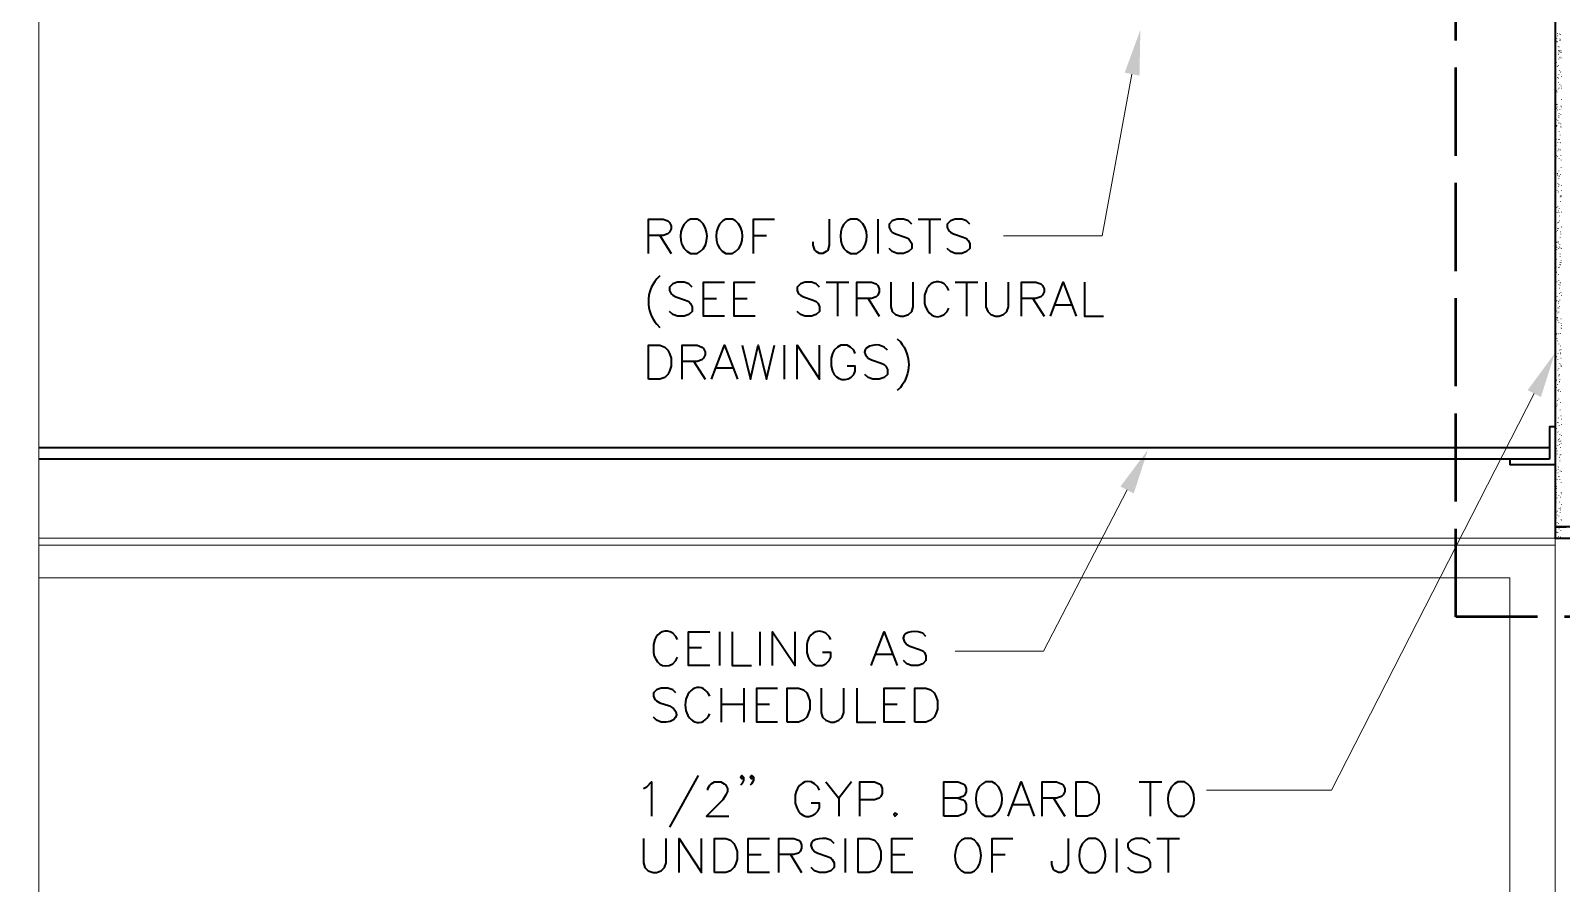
# Model space of a CAD drawing. Header units: inches. Extents: x 5 to 516, y -193 to 129.
# Drawn here: x 100.1 to 105.75, y -181.96 to -178.82 of the extents above; entities that cross this region are included whole.
import ezdxf

# ---------------------------------------------------------------- set-up
doc = ezdxf.new("R2010")
doc.units = ezdxf.units.IN
doc.header["$MEASUREMENT"] = 0
doc.linetypes.add('PDF_IMPORT', pattern=[1, 0.8, -0.2])
doc.layers.add('PDF8_Geometry', color=7, linetype='Continuous')
doc.layers.add('PDF8_Solid Fills', color=7, linetype='Continuous')

msp = doc.modelspace()

# ---------------------------------------------------------------- hatches: boundary and pattern name
at = {"layer": 'PDF8_Solid Fills', "transparency": 33554559}
msp.add_hatch(color=256, dxfattribs=at).paths.add_polyline_path([(105.7266282, -180.6424486), (105.7221838, -180.6424486), (105.7221839, -180.6902264), (105.7710728, -180.6902267), (105.7710727, -180.6846714), (105.7266282, -180.6846709)])

# ---------------------------------------------------------------- linework, layer by layer
at = {"layer": 'PDF8_Geometry', "lineweight": 15}
for points in [[(100.1299616, -190.4146721), (100.1299616, -182.3724493), (100.2244061, -182.3435605), (100.0399616, -182.3113384), (100.1299616, -182.2780047), (100.1299616, -175.1846712)], [(105.7277393, -178.8180048), (105.7288504, -178.8180048)], [(105.7277393, -178.8313376), (105.7277393, -178.8324487)], [(105.7277393, -178.8557822), (105.7277393, -178.8546711)], [(105.7310725, -178.8446715), (105.7310725, -178.8435604)], [(105.7321847, -178.8546711), (105.7310736, -178.8557822)], [(105.7332946, -178.8346708), (105.7321835, -178.8346708)], [(105.7321847, -178.8568932), (105.7321847, -178.8580044)], [(105.7332946, -178.8268933), (105.7332946, -178.8257822)], [(105.7410732, -178.8280044), (105.7410732, -178.8268933)], [(105.7421843, -178.8457826), (105.7421843, -178.8468937)], [(105.7421843, -178.8513379), (105.7421843, -178.8502268)], [(105.7444064, -178.8291155), (105.7444064, -178.8280044)], [(105.7444064, -178.8502269), (105.7444064, -178.8491157)], [(105.7266282, -178.8857821), (105.7277393, -178.8857821)], [(105.7355167, -178.8735604), (105.7355167, -178.8724493)], [(105.7355167, -178.9035603), (105.7366279, -178.9035603)], [(105.73774, -178.8913386), (105.73774, -178.8902274)], [(105.73774, -178.9202263), (105.73774, -178.9191152)], [(105.7388511, -178.8880042), (105.7388511, -178.8868931)], [(105.7388511, -178.8968939), (105.7388511, -178.898005)], [(105.7399621, -178.8757825), (105.7399621, -178.8746714)], [(105.7410732, -178.8913386), (105.7421843, -178.8913386)], [(105.7432953, -178.9135599), (105.7421842, -178.9135599)], [(105.7421843, -178.9146709), (105.7421843, -178.9135598)], [(105.7455175, -178.8868932), (105.7455175, -178.8880043)], [(105.7455175, -178.8946706), (105.7455175, -178.8935595)], [(105.7466285, -178.8968939), (105.7466285, -178.8957828)], [(105.7466285, -178.9168931), (105.7466285, -178.915782)], [(104.1632951, -178.9757818), (104.0532951, -179.5724486), (103.6899617, -179.5724486)], [(105.7244061, -178.9368934), (105.7244061, -178.9357823)], [(105.7266282, -178.9480041), (105.7266282, -178.9491152)], [(105.7299614, -178.9324491), (105.7299614, -178.9335602)], [(105.7332946, -178.9468941), (105.7321835, -178.9480052)], [(105.7366289, -178.9435598), (105.7366289, -178.9424487)], [(105.73774, -178.978004), (105.73774, -178.9768929)], [(105.7410732, -178.961338), (105.7410732, -178.9624491)], [(105.7444064, -178.9668933), (105.7455175, -178.9680044)], [(105.7266282, -179.0068939), (105.7266282, -179.0057828)], [(105.7332946, -178.9880047), (105.7332946, -178.9868936)], [(105.7355167, -178.9902268), (105.7366279, -178.9902268)], [(105.7355167, -179.0302275), (105.7355167, -179.0313386)], [(105.7366289, -179.008005), (105.7366289, -179.0068939)], [(105.7399621, -179.0257821), (105.7399621, -179.0268932)], [(105.7421843, -179.0135603), (105.7421843, -179.0146714)], [(105.7466285, -179.0202267), (105.7466285, -179.0191156)], [(105.7477396, -179.0268931), (105.7466285, -179.0268931)], [(105.7477396, -178.9846715), (105.7477396, -178.9835604)], [(105.7255171, -179.0480045), (105.7255171, -179.0468934)], [(105.7266282, -179.071338), (105.7255171, -179.071338)], [(105.7255171, -179.0824487), (105.7255171, -179.0835598)], [(105.7277393, -179.0380049), (105.7277393, -179.039116)], [(105.7299614, -179.0368939), (105.7310725, -179.0368939)], [(105.7310725, -179.086893), (105.7310725, -179.0880041)], [(105.7321847, -179.0413381), (105.7321847, -179.0424492)], [(105.7321847, -179.0891151), (105.7321847, -179.088004)], [(105.7344068, -179.0846708), (105.7344068, -179.0835597)], [(105.7477396, -179.070227), (105.7477396, -179.0691158)], [(105.7244061, -179.1113375), (105.7244061, -179.1102264)], [(105.7244061, -179.1291157), (105.7244061, -179.1280046)], [(105.7288503, -179.1435607), (105.7299615, -179.1435607)], [(105.7299614, -179.1013379), (105.7299614, -179.1024491)], [(105.7321847, -179.0980047), (105.7321847, -179.0968936)], [(105.7332946, -179.1091154), (105.7332946, -179.1080043)], [(105.7344068, -179.148005), (105.7344068, -179.1468939)], [(105.7355167, -179.1202272), (105.7355167, -179.1191161)], [(105.73774, -179.1291157), (105.73774, -179.1280046)], [(105.73774, -179.134671), (105.73774, -179.1357822)], [(105.7388511, -179.1302268), (105.7388511, -179.1291157)], [(105.7399621, -179.1224493), (105.7399621, -179.1213382)], [(105.7421843, -179.1057822), (105.7421843, -179.1068933)], [(105.7455175, -179.0935605), (105.7455175, -179.0924494)], [(105.7455175, -179.1246715), (105.7455175, -179.1235603)], [(105.7466285, -179.1080043), (105.7466285, -179.1068932)], [(105.7477396, -179.0980047), (105.7477396, -179.0968936)], [(105.7244061, -179.2024495), (105.7244061, -179.2013384)], [(105.7277393, -179.1891155), (105.7277393, -179.1880044)], [(105.7288503, -179.1691164), (105.7299615, -179.1702275)], [(105.7310725, -179.164671), (105.7299614, -179.1657821)], [(105.7310725, -179.1635599), (105.7310725, -179.164671)], [(105.7366289, -179.1568935), (105.7366289, -179.1557824)], [(105.7399621, -179.1868934), (105.7399621, -179.1857823)], [(105.7421843, -179.1568935), (105.7421843, -179.1557824)], [(105.7432953, -179.2013384), (105.7432953, -179.2002273)], [(105.7466285, -179.1713385), (105.7455174, -179.1713385)], [(105.7455175, -179.1591156), (105.7455175, -179.1602267)], [(105.7455175, -179.1702263), (105.7455175, -179.1691152)], [(105.7288503, -179.2157823), (105.7299615, -179.2157823)], [(105.7288503, -179.2402268), (105.7288503, -179.2391157)], [(105.7355167, -179.2591161), (105.7344056, -179.2591161)], [(105.7344068, -179.228004), (105.7344068, -179.2268929)], [(105.7366289, -179.2168933), (105.7355178, -179.2168933)], [(105.73774, -179.2524497), (105.73774, -179.2513386)], [(105.7388511, -179.2535596), (105.7388511, -179.2524485)], [(105.7410732, -179.2168933), (105.7410732, -179.2157822)], [(105.7410732, -179.258005), (105.7410732, -179.2568939)], [(105.7432953, -179.228004), (105.7444064, -179.2291151)], [(105.7432953, -179.2546718), (105.7444064, -179.2546718)], [(105.7266283, -179.3013377), (105.7255171, -179.3013377), (105.724406, -179.3013377)], [(105.7266282, -179.2968935), (105.7266282, -179.2980046)], [(105.7288503, -179.2857828), (105.7288503, -179.2846717)], [(105.7299614, -179.2757821), (105.7299614, -179.274671)], [(105.7332946, -179.2791153), (105.7344057, -179.2791153)], [(105.7399621, -179.2868939), (105.7399621, -179.2857828)], [(105.7455175, -179.2757821), (105.7455175, -179.274671)], [(105.7466285, -179.2935603), (105.7466285, -179.2924492)], [(105.7244061, -179.3346708), (105.7244061, -179.3335597)], [(105.7244061, -179.3724493), (105.7244061, -179.3713382)], [(105.7255171, -179.3446716), (105.7255171, -179.3435605)], [(105.7277393, -179.3724493), (105.7277393, -179.3713382)], [(105.7332946, -179.3468936), (105.7332946, -179.3480048), (105.7321835, -179.3480048)], [(105.7321847, -179.3424494), (105.7321847, -179.3413383)], [(105.7332946, -179.3424494), (105.7332946, -179.3435605)], [(105.7399621, -179.352449), (105.738851, -179.352449)], [(105.7388511, -179.3324487), (105.7388511, -179.3335598)], [(105.7388511, -179.3624486), (105.7388511, -179.3613375)], [(105.7410732, -179.351338), (105.7410732, -179.3524491)], [(105.7444064, -179.3457826), (105.7455175, -179.3457826)], [(105.7466285, -179.321338), (105.7466285, -179.3202269)], [(105.7277393, -179.4268938), (105.7277393, -179.4257827)], [(105.7321847, -179.4035603), (105.7321847, -179.4046714)], [(105.7344068, -179.3791157), (105.7344068, -179.3780046)], [(105.7355167, -179.4102267), (105.7366279, -179.4113378)], [(105.7366289, -179.3913386), (105.7366289, -179.3902275)], [(105.7399621, -179.3846711), (105.738851, -179.3846711)], [(105.7388511, -179.38356), (105.7388511, -179.3824489)], [(105.7410732, -179.38356), (105.7410732, -179.3846711)], [(105.7432953, -179.429116), (105.7432953, -179.4280049)], [(105.7455175, -179.4246717), (105.7455175, -179.4235606)], [(105.7455175, -179.4257828), (105.7455175, -179.4268939)], [(105.7477396, -179.3868932), (105.7477396, -179.3880043)], [(105.7477396, -179.4046714), (105.7477396, -179.4057825)], [(105.7477396, -179.4257828), (105.7477396, -179.4246717)], [(105.7244061, -179.445782), (105.7244061, -179.4446708)], [(105.7266282, -179.4413377), (105.7266282, -179.4424488)], [(105.7277393, -179.4768941), (105.7277393, -179.4780052)], [(105.7310725, -179.4691155), (105.7310725, -179.4680044)], [(105.7321847, -179.4857826), (105.7321847, -179.4846715)], [(105.7344068, -179.4646712), (105.7344068, -179.4635601)], [(105.7366289, -179.4802273), (105.73774, -179.4802273)], [(105.7399621, -179.4857826), (105.738851, -179.4857826)], [(105.7399621, -179.4724487), (105.7399621, -179.4713376)], [(105.7444064, -179.445782), (105.7432953, -179.445782)], [(105.7477396, -179.4846715), (105.7466285, -179.4846715)], [(105.7244061, -179.5291153), (105.7244061, -179.5280042)], [(105.7255171, -179.5280042), (105.7255171, -179.5268931)], [(105.7277393, -179.4946711), (105.7277393, -179.49356)], [(105.7277393, -179.5035597), (105.7277393, -179.5024485)], [(105.7332946, -179.524671), (105.7321835, -179.524671)], [(105.7366289, -179.5213378), (105.73774, -179.5224489)], [(105.7410732, -179.4991154), (105.7410732, -179.4980043)], [(105.7421843, -179.5168936), (105.7410732, -179.5168936)], [(105.7488507, -179.539116), (105.7477396, -179.5402271)], [(105.7244061, -179.555782), (105.7244061, -179.5546709)], [(105.7266282, -179.5735602), (105.7266282, -179.5724491)], [(105.7288503, -179.5568931), (105.7288503, -179.555782)], [(105.7299614, -179.5957826), (105.7299614, -179.5946715)], [(105.7310725, -179.5968937), (105.7310725, -179.5957826)], [(105.7321847, -179.5968937), (105.7321847, -179.5957826)], [(105.7332946, -179.5446714), (105.7332946, -179.5435602)], [(105.7332946, -179.5535599), (105.7332946, -179.5524488)], [(105.7355167, -179.5935605), (105.7355167, -179.5924494)], [(105.73774, -179.5457824), (105.7366289, -179.5457824)], [(105.7366289, -179.5980048), (105.7366289, -179.5991159)], [(105.7432953, -179.5768934), (105.7432953, -179.5780045)], [(105.7444064, -179.5568931), (105.7455175, -179.5568931)], [(105.7455175, -179.5657827), (105.7455175, -179.5646716)], [(105.7277393, -179.6035601), (105.7277393, -179.6046712)], [(105.7299614, -179.6091154), (105.7299614, -179.6102266)], [(105.7310725, -179.6146708), (105.7310725, -179.6135597)], [(105.7310725, -179.6224494), (105.7310725, -179.6213383)], [(105.7366289, -179.6191162), (105.7366289, -179.6180051)], [(105.73774, -179.6124486), (105.7388511, -179.6124486)], [(105.7388511, -179.6380043), (105.73774, -179.6380043)], [(105.7410732, -179.6124486), (105.7410732, -179.6135598)], [(105.7421843, -179.6046712), (105.7421843, -179.6035601)], [(105.7432953, -179.6180051), (105.7432953, -179.616894)], [(105.7432953, -179.6391154), (105.7432953, -179.6402265)], [(105.7432953, -179.6491161), (105.7432953, -179.648005)], [(105.7477396, -179.6191162), (105.7477396, -179.6180051)], [(105.7255171, -179.7068938), (105.7255171, -179.7080049)], [(105.7288503, -179.6580046), (105.7288503, -179.6568935)], [(105.7288503, -179.6602267), (105.7288503, -179.6591156)], [(105.7288503, -179.6868935), (105.7288503, -179.6880046)], [(105.7299614, -179.7057827), (105.7310725, -179.7057827)], [(105.7366289, -179.6902266), (105.7366289, -179.6891155)], [(105.7399621, -179.6880045), (105.7410732, -179.6880045)], [(105.7421843, -179.6780049), (105.7421843, -179.6768938)], [(105.7432953, -179.6713385), (105.7432953, -179.6702274)], [(105.7455175, -179.679116), (105.7444064, -179.679116)], [(105.7466285, -179.6635599), (105.7466285, -179.664671)], [(105.7466285, -179.6713385), (105.7466285, -179.6702274)], [(105.7255171, -179.7268941), (105.7255171, -179.725783)], [(105.7321847, -179.742449), (105.7310736, -179.742449)], [(105.7366289, -179.7157823), (105.7366289, -179.7146712)], [(105.73774, -179.7368937), (105.73774, -179.7357826)], [(105.7388511, -179.7513375), (105.7388511, -179.7502264)], [(105.7399621, -179.7646715), (105.7410732, -179.7646715)], [(105.7432953, -179.7546719), (105.7421842, -179.7546719)], [(105.7432953, -179.7446711), (105.7432953, -179.7457823)], [(105.7444064, -179.7457822), (105.7455175, -179.7457822)], [(105.7244061, -179.7702268), (105.7244061, -179.7713379)], [(105.7244061, -179.7913382), (105.7244061, -179.7902271)], [(105.7266282, -179.820227), (105.7266282, -179.8191159)], [(105.7288503, -179.8146717), (105.7288503, -179.8157828)], [(105.7310725, -179.8124496), (105.7310725, -179.8113384)], [(105.7321847, -179.7946714), (105.7321847, -179.7957825)], [(105.7355167, -179.820227), (105.7366279, -179.820227)], [(105.73774, -179.8135606), (105.7366289, -179.8146717)], [(105.7421843, -179.7846718), (105.7410732, -179.7846718)], [(105.7421843, -179.8091152), (105.7421843, -179.8080041)], [(105.7455175, -179.7813375), (105.7455175, -179.7802263)], [(105.7477396, -179.7924492), (105.7477396, -179.7913381)], [(105.7255171, -179.8413384), (105.7255171, -179.8402273)], [(105.7266282, -179.8535601), (105.7277393, -179.8535601)], [(105.7266282, -179.865783), (105.7266282, -179.8646719)], [(105.7310725, -179.8502269), (105.7310725, -179.8491158)], [(105.7310725, -179.8735604), (105.7310725, -179.8724493)], [(105.7310725, -179.8791158), (105.7321836, -179.8791158)], [(105.7332946, -179.8757826), (105.7332946, -179.8746715), (105.7332946, -179.8735604)], [(105.7344068, -179.8746715), (105.7332957, -179.8746715)], [(105.7344068, -179.8380052), (105.7344068, -179.8391163)], [(105.7344068, -179.8568933), (105.7344068, -179.8557822)], [(105.73774, -179.8391151), (105.73774, -179.838004)], [(105.7388511, -179.8535601), (105.7388511, -179.852449)], [(105.7410732, -179.8335598), (105.7410732, -179.8324487)], [(105.7466285, -179.8780047), (105.7455174, -179.8780047)], [(105.7255171, -179.9168932), (105.7255171, -179.915782)], [(105.7255171, -179.9324492), (105.7255171, -179.9313381)], [(105.7299614, -179.9346713), (105.7299614, -179.9357825)], [(105.7310725, -179.9335603), (105.7310725, -179.9324492)], [(105.7344068, -179.8846711), (105.7344068, -179.88356)], [(105.7366289, -179.9368935), (105.7366289, -179.9380046)], [(105.73774, -179.8913386), (105.73774, -179.8902275)], [(105.73774, -179.9335603), (105.73774, -179.9324492)], [(105.7444064, -179.9324492), (105.7444064, -179.9313381)], [(105.7466285, -179.8946707), (105.7466285, -179.8957818)], [(105.7466285, -179.9124489), (105.7466285, -179.9113378)], [(105.7477396, -179.9024493), (105.7477396, -179.9013382)], [(105.7477396, -179.91356), (105.7477396, -179.9124488)], [(105.7288503, -179.9502263), (105.7288503, -179.9491152)], [(105.7310725, -179.9513385), (105.7321836, -179.9513385)], [(105.7321847, -179.9591159), (105.7332958, -179.9591159)], [(105.73774, -179.9702266), (105.7388511, -179.9713377)], [(105.7421843, -179.992449), (105.7421843, -179.9935601)], [(105.7421843, -179.9957822), (105.7421843, -179.9946711)], [(105.7444064, -179.978004), (105.7444064, -179.9791152)], [(105.7466285, -179.991338), (105.7455174, -179.991338)], [(105.7255171, -180.0268932), (105.7255171, -180.0280043)], [(105.7266282, -180.0257821), (105.7266282, -180.0268933)], [(105.7310725, -180.0180047), (105.7299614, -180.0180047)], [(105.7344068, -180.0291153), (105.7344068, -180.0280042)], [(105.7355167, -180.006894), (105.7355167, -180.0057829)], [(105.7421843, -180.0435603), (105.7421843, -180.0424492)], [(105.7432953, -180.0035597), (105.7444064, -180.0035597)], [(105.7432953, -180.006894), (105.7444064, -180.006894)], [(105.7466285, -180.02356), (105.7455174, -180.02356)], [(105.7455175, -180.0480046), (105.7455175, -180.0491157)], [(105.7244061, -180.0991159), (105.7244061, -180.0980048)], [(105.7266282, -180.0824488), (105.7277393, -180.0824488)], [(105.7277393, -180.0635606), (105.7277393, -180.0624495)], [(105.7310725, -180.1046712), (105.7299614, -180.1046712)], [(105.7344068, -180.0680049), (105.7344068, -180.0668938)], [(105.73774, -180.0902274), (105.73774, -180.0891162)], [(105.73774, -180.0991159), (105.73774, -180.100227)], [(105.7388511, -180.0524489), (105.7388511, -180.05356)], [(105.7388511, -180.0624496), (105.7388511, -180.0613385)], [(105.7410732, -180.0835598), (105.7399621, -180.0835598)], [(105.7399621, -180.0846709), (105.7399621, -180.085782)], [(105.7421843, -180.1035602), (105.7421843, -180.102449)], [(105.7466285, -180.0524489), (105.7466285, -180.0513377)], [(105.7466285, -180.054671), (105.7477396, -180.054671)], [(105.6477391, -180.1535604), (104.8999613, -181.6168938), (104.4388502, -181.6168938)], [(105.7244061, -180.1435608), (105.7244061, -180.1446719)], [(105.7255171, -180.1446707), (105.7255171, -180.1457818)], [(105.7266282, -180.1513382), (105.7266282, -180.1502271)], [(105.7299614, -180.1313379), (105.7299614, -180.1302268)], [(105.7332946, -180.1213383), (105.7332946, -180.1202272)], [(105.7344068, -180.1424486), (105.7344068, -180.1413375)], [(105.73774, -180.1457829), (105.7366289, -180.1457829)], [(105.73774, -180.1391154), (105.73774, -180.1380043)], [(105.7388511, -180.1224494), (105.7388511, -180.1213383)], [(105.7410732, -180.1091155), (105.7421843, -180.1091155)], [(105.7410732, -180.1113376), (105.7410732, -180.1124487)], [(105.7444064, -180.1457829), (105.7444064, -180.146894)], [(105.7288503, -180.179116), (105.7288503, -180.1802271)], [(105.7288503, -180.2013385), (105.7288503, -180.2002274)], [(105.7288503, -180.2035606), (105.7288503, -180.2024495)], [(105.7288503, -180.2024495), (105.7288503, -180.2035607)], [(105.7299614, -180.2035606), (105.7299614, -180.2024495)], [(105.7321847, -180.1924488), (105.7321847, -180.1913377)], [(105.7321847, -180.195782), (105.7321847, -180.1968931)], [(105.7332946, -180.179116), (105.7332946, -180.1780049)], [(105.73774, -180.1746718), (105.73774, -180.1735607)], [(105.7444064, -180.1868935), (105.7432953, -180.1868935)], [(105.7432953, -180.2157823), (105.7432953, -180.2146712)], [(105.7266282, -180.2313384), (105.7255171, -180.2324495)], [(105.7332946, -180.2624494), (105.7332946, -180.2613383)], [(105.7355167, -180.2624494), (105.7355167, -180.2613383)], [(105.7366289, -180.2446712), (105.7366289, -180.2435601)], [(105.7399621, -180.2713379), (105.7399621, -180.2702268)], [(105.7455175, -180.2357827), (105.7466286, -180.2357827)], [(105.7466285, -180.2491154), (105.7477396, -180.2491154)], [(105.7477396, -180.2668936), (105.7477396, -180.2680047)], [(105.7255171, -180.2846718), (105.7266283, -180.2857829)], [(105.7299614, -180.2813375), (105.7299614, -180.2824486)], [(105.7332946, -180.3068931), (105.7332946, -180.305782)], [(105.7344068, -180.2957825), (105.7355179, -180.2968936)], [(105.7355167, -180.3291156), (105.7355167, -180.3280045)], [(105.7366289, -180.3235603), (105.7366289, -180.3224491)], [(105.7388511, -180.3224492), (105.73774, -180.3224492)], [(105.7399621, -180.3213381), (105.7410732, -180.3213381)], [(105.7421843, -180.304671), (105.7421843, -180.3035599)], [(105.7421843, -180.3313377), (105.7421843, -180.3302266)], [(105.7455175, -180.3291156), (105.7455175, -180.3280045)], [(105.7477396, -180.3091153), (105.7477396, -180.3102264)], [(105.7288503, -180.3635609), (105.7277392, -180.364672)], [(105.7277393, -180.3880043), (105.7277393, -180.3868932)], [(105.7299614, -180.3580044), (105.7299614, -180.3568933)], [(105.7321847, -180.366893), (105.7321847, -180.3657819)], [(105.7321847, -180.3780048), (105.7321847, -180.3768936)], [(105.7344068, -180.3457827), (105.7344068, -180.3468938)], [(105.7399621, -180.3880043), (105.7399621, -180.3868932)], [(105.7410732, -180.3424495), (105.7410732, -180.3413384)], [(105.7410732, -180.3902265), (105.7410732, -180.3891154)], [(105.7444064, -180.3524491), (105.7432953, -180.3524491)], [(105.7432953, -180.381338), (105.7432953, -180.3802268)], [(105.7444064, -180.3646708), (105.7444064, -180.3635597)], [(105.7455175, -180.3802269), (105.7455175, -180.3791158)], [(105.7466285, -180.3391152), (105.7466285, -180.3380041)], [(105.7255171, -180.4213386), (105.7255171, -180.4224497)], [(105.7255171, -180.4468942), (105.7255171, -180.4457831)], [(105.7288503, -180.4380046), (105.7288503, -180.4368935)], [(105.7355167, -180.4346714), (105.7355167, -180.4335603)], [(105.7366289, -180.4246718), (105.7355178, -180.4257829)], [(105.7366289, -180.3991161), (105.7366289, -180.398005)], [(105.73774, -180.4113379), (105.73774, -180.4102268)], [(105.7421843, -180.4035604), (105.7421843, -180.4024493)], [(105.7432953, -180.3991161), (105.7432953, -180.398005)], [(105.7432953, -180.4402267), (105.7432953, -180.4391156)], [(105.7477396, -180.4402267), (105.7477396, -180.4413378)], [(105.7255171, -180.4957823), (105.7255171, -180.4946712)], [(105.7299614, -180.4957823), (105.7299614, -180.4968934)], [(105.7321847, -180.4702266), (105.7321847, -180.4713377)], [(105.7344068, -180.4468942), (105.7355179, -180.4468942)], [(105.7366289, -180.460227), (105.7366289, -180.4613381)], [(105.7399621, -180.4613381), (105.7399621, -180.460227)], [(105.7421843, -180.4713377), (105.7421843, -180.4724488)], [(105.7466285, -180.4835605), (105.7466285, -180.4824494)], [(104.1455169, -180.5091162), (103.836628, -181.1046718), (103.5110724, -181.1046718)], [(105.7255171, -180.5324497), (105.724406, -180.5324497)], [(105.7266282, -180.5302276), (105.7266282, -180.5291165)], [(105.7277393, -180.5113383), (105.7277393, -180.5102272)], [(105.7288503, -180.5291154), (105.7288503, -180.5280043)], [(105.7288503, -180.5280043), (105.7299615, -180.5280043)], [(105.7288503, -180.55356), (105.7288503, -180.5546711)], [(105.7299614, -180.5057819), (105.7299614, -180.5046708)], [(105.7299614, -180.5191158), (105.7299614, -180.5180047)], [(105.7310725, -180.5402272), (105.7310725, -180.5391161)], [(105.7321847, -180.536894), (105.7321847, -180.5380051)], [(105.7388511, -180.5302276), (105.7388511, -180.5291165)], [(105.7410732, -180.554671), (105.7410732, -180.5535599)], [(105.7444064, -180.5357829), (105.7432953, -180.5357829)], [(105.7466285, -180.5191158), (105.7466285, -180.5202269)], [(105.7488507, -180.52356), (105.7477396, -180.52356)], [(105.7255171, -180.6113377), (105.724406, -180.6113377)], [(105.7244061, -180.5635607), (105.7244061, -180.5646718)], [(105.7244061, -180.569116), (105.7244061, -180.5680049)], [(105.7299614, -180.6124487), (105.7288503, -180.6124487)], [(105.7299614, -180.5913385), (105.7299614, -180.5902274)], [(105.7321847, -180.6024491), (105.7321847, -180.601338)], [(105.7332946, -180.5880053), (105.7344057, -180.5880053)], [(105.7388511, -180.5613374), (105.7388511, -180.5602263)], [(105.7388511, -180.6046713), (105.7388511, -180.6057824)], [(105.7399621, -180.5791156), (105.7399621, -180.5780045)], [(105.7432953, -180.5935606), (105.7432953, -180.5924495)], [(105.7444064, -180.5768935), (105.7444064, -180.5757824)], [(105.7444064, -180.5846709), (105.7444064, -180.5835598)], [(105.7477396, -180.5646718), (105.7477396, -180.5635606)], [(105.7477396, -180.6068934), (105.7477396, -180.6057823)], [(105.7255171, -180.6568936), (105.724406, -180.6568936)], [(105.7244061, -180.6435608), (105.7244061, -180.6446719)], [(105.7277393, -180.6557826), (105.7277393, -180.6546714)], [(105.7288503, -180.6624489), (105.7288503, -180.6613378)], [(105.7310725, -180.6680043), (105.7310725, -180.6668932)], [(105.7321847, -180.6291158), (105.7321847, -180.6280047)], [(105.7344068, -180.6668932), (105.7344068, -180.6657821)], [(105.7366289, -180.6335601), (105.7366289, -180.632449)], [(105.7399621, -180.6535604), (105.738851, -180.6535604)], [(105.7410732, -180.646894), (105.7410732, -180.6457829)], [(105.7432953, -180.645783), (105.7432953, -180.6446718)], [(105.7455175, -180.6591158), (105.7455175, -180.6580046)], [(105.7466285, -180.6202273), (105.7466285, -180.6191162)], [(105.7477396, -180.6213384), (105.7466285, -180.6213384)], [(100.1299616, -180.6880046), (105.7244066, -180.6880046)], [(100.1299616, -180.7135602), (105.7244066, -180.7135602)], [(105.7244061, -187.8335605), (105.7244061, -180.6880046)], [(105.73774, -180.6813382), (105.7366289, -180.6813382)], [(105.73774, -180.6846714), (105.73774, -180.6857825)], [(105.7444064, -180.6824493), (105.7444064, -180.6835604)], [(105.7466285, -180.6857825), (105.7466285, -180.6846714)], [(100.1299616, -187.7291163), (105.55774, -187.7291163), (105.55774, -180.8335605), (100.1299616, -180.8335605)]]:
    msp.add_lwpolyline(points, dxfattribs=at)
at = {"layer": 'PDF8_Geometry', "linetype": 'PDF_IMPORT', "lineweight": 50, "ltscale": 0.406667}
msp.add_lwpolyline([(110.3377397, -179.1546714), (110.3377397, -180.9780051), (105.35774, -180.9780041), (105.3577396, -176.9124485), (107.3699617, -176.9124486), (107.3699615, -179.1546706), (110.3377402, -179.1546714)], dxfattribs=at)
at = {"layer": 'PDF8_Geometry', "lineweight": 35}
for points in [[(105.7244061, -177.0835596), (105.7244061, -180.6457821)], [(102.3799618, -179.6368932), (102.3799618, -179.5113377), (102.4332952, -179.5113377), (102.4510729, -179.5168932), (102.4577396, -179.5235599), (102.4632952, -179.5357821), (102.4632952, -179.5468932), (102.4577396, -179.5591154), (102.4510729, -179.564671), (102.4332952, -179.5713377), (102.3799618, -179.5713377)], [(102.5699612, -179.5168938), (102.5588501, -179.5113382), (102.5344056, -179.5113382), (102.5232945, -179.5168938), (102.5110723, -179.529116)], [(102.7010726, -179.5168938), (102.6899615, -179.5113382), (102.6655171, -179.5113382), (102.6532949, -179.5168938), (102.6421837, -179.529116)], [(102.7666286, -179.6368932), (102.7666286, -179.5113377), (102.8444064, -179.5113377)], [(103.0466285, -179.5113382), (103.0466285, -179.6068938), (103.041073, -179.6246716), (103.0355174, -179.6302271), (103.0232952, -179.6368938), (103.011073, -179.6368938), (102.9988508, -179.6302271), (102.9932952, -179.6246716), (102.9877396, -179.6068938), (102.9877396, -179.5946716)], [(103.159961, -179.5168938), (103.1477388, -179.5113382), (103.1244054, -179.5113382), (103.1121832, -179.5168938), (103.099961, -179.529116)], [(103.2255169, -179.5113382), (103.2255169, -179.6368938)], [(103.3510731, -179.5291153), (103.3388508, -179.5168931), (103.3210731, -179.5113375), (103.2966286, -179.5113375), (103.2788508, -179.5168931), (103.2677397, -179.5291153), (103.2677397, -179.5413375), (103.2732953, -179.5535597), (103.2788508, -179.5591153), (103.291073, -179.5646709), (103.3266286, -179.5768931), (103.3388508, -179.5824486), (103.3444064, -179.5891153), (103.3510731, -179.6002264), (103.3510731, -179.6191153), (103.3388508, -179.6302264), (103.3210731, -179.6368931), (103.2966286, -179.6368931), (103.2788508, -179.6302264), (103.2677397, -179.6191153)], [(103.3744054, -179.5113382), (103.4577388, -179.5113382)], [(103.4166282, -179.5113382), (103.4166282, -179.6368938)], [(103.5655178, -179.5291153), (103.5532956, -179.5168931), (103.5355178, -179.5113375), (103.5110734, -179.5113375), (103.4932956, -179.5168931), (103.4821845, -179.5291153), (103.4821845, -179.5413375), (103.48774, -179.5535597), (103.4932956, -179.5591153), (103.5055178, -179.5646709), (103.5410734, -179.5768931), (103.5532956, -179.5824486), (103.5588512, -179.5891153), (103.5655178, -179.6002264), (103.5655178, -179.6191153), (103.5532956, -179.6302264), (103.5355178, -179.6368931), (103.5110734, -179.6368931), (103.4932956, -179.6302264), (103.4821845, -179.6191153)], [(102.4210724, -179.5713381), (102.4632946, -179.6368936)], [(102.7666286, -179.5713381), (102.8144064, -179.5713381)], [(102.5344056, -179.6368938), (102.5588501, -179.6368938), (102.5699612, -179.6302271)], [(102.6655171, -179.6368938), (102.6899615, -179.6368938), (102.7010726, -179.6302271)], [(103.1244054, -179.6368938), (103.1477388, -179.6368938), (103.159961, -179.6302271)], [(102.4210724, -179.7202266), (102.4099613, -179.7313377)], [(102.541072, -179.7613383), (102.5288498, -179.749116), (102.511072, -179.7435605), (102.4866276, -179.7435605), (102.4688498, -179.749116), (102.4577387, -179.7613383), (102.4577387, -179.7735605), (102.4632943, -179.7857827), (102.4688498, -179.7913383), (102.481072, -179.7968938), (102.5166276, -179.809116), (102.5288498, -179.8146716), (102.5344054, -179.8213383), (102.541072, -179.8335605), (102.541072, -179.8513383), (102.5288498, -179.8624494), (102.511072, -179.869116), (102.4866276, -179.869116), (102.4688498, -179.8624494), (102.4577387, -179.8513383)], [(102.6599615, -179.8691162), (102.5821837, -179.8691162), (102.5821837, -179.7435606), (102.6599615, -179.7435606)], [(102.7732948, -179.8691162), (102.695517, -179.8691162), (102.695517, -179.7435606), (102.7732948, -179.7435606)], [(103.0110722, -179.7613383), (102.9988499, -179.749116), (102.9810722, -179.7435605), (102.9577388, -179.7435605), (102.9399611, -179.749116), (102.9277388, -179.7613383), (102.9277388, -179.7735605), (102.9332944, -179.7857827), (102.9399611, -179.7913383), (102.9510722, -179.7968938), (102.9877388, -179.809116), (102.9988499, -179.8146716), (103.0055166, -179.8213383), (103.0110722, -179.8335605), (103.0110722, -179.8513383), (102.9988499, -179.8624494), (102.9810722, -179.869116), (102.9577388, -179.869116), (102.9399611, -179.8624494), (102.9277388, -179.8513383)], [(103.0355167, -179.7435601), (103.1188501, -179.7435601)], [(103.0766285, -179.7435601), (103.0766285, -179.8691156)], [(103.1477389, -179.8691162), (103.1477389, -179.7435606), (103.2021834, -179.7435606), (103.2199612, -179.7491162), (103.2255167, -179.7557828), (103.2310723, -179.7680051), (103.2310723, -179.7791162), (103.2255167, -179.7913384), (103.2199612, -179.796894), (103.2021834, -179.8035606), (103.1477389, -179.8035606)], [(103.273295, -179.7435601), (103.273295, -179.8335601), (103.2788506, -179.8513379), (103.2910728, -179.862449), (103.3088506, -179.8691156), (103.3210728, -179.8691156), (103.3388506, -179.862449), (103.3510728, -179.8513379), (103.3566284, -179.8335601), (103.3566284, -179.7435601)], [(103.5110722, -179.7435601), (103.5944055, -179.7435601)], [(103.553295, -179.7435601), (103.553295, -179.8691156)], [(103.6244055, -179.7435601), (103.6244055, -179.8335601), (103.6310721, -179.8513379), (103.6421832, -179.862449), (103.659961, -179.8691156), (103.6721832, -179.8691156), (103.689961, -179.862449), (103.7021832, -179.8513379), (103.7077388, -179.8335601), (103.7077388, -179.7435601)], [(103.7555169, -179.8691162), (103.7555169, -179.7435606), (103.8088502, -179.7435606), (103.826628, -179.7491162), (103.8332947, -179.7557828), (103.8388502, -179.7680051), (103.8388502, -179.7791162), (103.8332947, -179.7913384), (103.826628, -179.796894), (103.8088502, -179.8035606), (103.7555169, -179.8035606)], [(103.8632948, -179.8691162), (103.9099615, -179.7435606), (103.9577393, -179.8691162)], [(103.9877399, -179.7435601), (103.9877399, -179.8691156), (104.058851, -179.8691156)], [(102.5821837, -179.8035599), (102.6299615, -179.8035599)], [(102.695517, -179.8035599), (102.7432948, -179.8035599)], [(103.1899617, -179.8035599), (103.2310728, -179.8691155)], [(103.7977397, -179.8035599), (103.8388508, -179.8691155)], [(103.469962, -179.8624489), (103.4821843, -179.8513378), (103.4877398, -179.8391155)], [(103.881073, -179.8268934), (103.9399619, -179.8268934)], [(102.4099613, -179.8980044), (102.4210724, -179.9102266)], [(102.5044057, -180.101338), (102.5044057, -179.9757825), (102.5588502, -179.9757825), (102.576628, -179.9824491), (102.5821835, -179.9880047), (102.5888502, -180.0002269), (102.5888502, -180.011338), (102.5821835, -180.0235602), (102.576628, -180.0291158), (102.5588502, -180.0357825), (102.5044057, -180.0357825)], [(102.6121837, -180.101338), (102.6599614, -179.9757825), (102.7077392, -180.101338)], [(102.7255169, -179.9757819), (102.7555169, -180.1013375), (102.7844058, -179.9757819), (102.8144058, -180.1013375), (102.8444058, -179.9757819)], [(102.8799619, -179.9757819), (102.8799619, -180.1013375)], [(102.9277388, -180.101338), (102.9277388, -179.9757825), (103.0110722, -180.101338), (103.0110722, -179.9757825)], [(103.1421836, -180.0057818), (103.136628, -179.9935596), (103.1244058, -179.9824485), (103.1121836, -179.9757818), (103.0888503, -179.9757818), (103.076628, -179.9824485), (103.0644058, -179.9935596), (103.0588503, -180.0057818), (103.0532947, -180.0235596), (103.0532947, -180.0535596), (103.0588503, -180.0713374)], [(103.2610722, -179.9935601), (103.24885, -179.982449), (103.2310722, -179.9757823)], [(103.2966286, -179.9524495), (103.3088508, -179.9635606)], [(102.5466285, -180.0357829), (102.5888507, -180.1013384)], [(103.1899611, -180.0235601), (103.2021833, -180.0291157), (103.2377389, -180.0413379), (103.24885, -180.0468934), (103.2555166, -180.0535601), (103.2610722, -180.0657823), (103.2610722, -180.0835601), (103.24885, -180.0946712), (103.2310722, -180.1013379), (103.2077389, -180.1013379), (103.1899611, -180.0946712), (103.1777388, -180.0835601)], [(102.6299618, -180.0591153), (102.6899618, -180.0591153)], [(103.136628, -180.0835596), (103.1421836, -180.0713374), (103.1421836, -180.0535596), (103.1121836, -180.0535596)], [(103.3088508, -180.1313384), (103.2966286, -180.1424495)], [(105.7244061, -180.2768932), (105.703295, -180.2768932), (105.703295, -180.3957821)], [(105.7032947, -180.3546712), (100.1299611, -180.3546712)], [(105.565518, -180.3957829), (100.1299622, -180.3957829)], [(105.7032947, -180.3957829), (105.5577391, -180.3957829), (105.5577391, -180.4168941)], [(105.7244061, -180.4168932), (105.5577394, -180.4168932)], [(105.7244061, -180.645783), (105.7655172, -180.645783)], [(102.4032953, -181.0613375), (102.3977398, -181.0802264), (102.3977398, -181.1091152)], [(102.4866287, -181.0613375), (102.4810731, -181.0502264), (102.4688509, -181.0380041)], [(102.605517, -181.1568937), (102.5277392, -181.1568937), (102.5277392, -181.0324492), (102.605517, -181.0324492)], [(102.6410725, -181.0324497), (102.6410725, -181.1568942)], [(102.6888506, -181.0324497), (102.6888506, -181.1568942), (102.7599617, -181.1568942)], [(102.7899621, -181.0324497), (102.7899621, -181.1568942)], [(102.8377391, -181.1568937), (102.8377391, -181.0324492), (102.9210724, -181.1568937), (102.9210724, -181.0324492)], [(103.0521839, -181.0613375), (103.0466283, -181.0502264), (103.0344061, -181.0380041)], [(103.2010724, -181.1568937), (103.2488501, -181.0324492), (103.2966279, -181.1568937)], [(103.4032954, -181.0502268), (103.3921843, -181.0380046), (103.3744065, -181.032449)], [(102.5277392, -181.0913385), (102.575517, -181.0913385)], [(102.963295, -181.0802264), (102.963295, -181.1091152), (102.9688505, -181.126893), (102.9744061, -181.1391152), (102.9866283, -181.1513375), (102.9988505, -181.156893), (103.0221839, -181.156893), (103.0344061, -181.1513375), (103.0466283, -181.1391152), (103.0521839, -181.126893), (103.0521839, -181.1091152), (103.0221839, -181.1091152)], [(103.2188506, -181.1157831), (103.2788506, -181.1157831)], [(103.3321843, -181.0802268), (103.3444065, -181.0857824), (103.3799621, -181.0980046), (103.3921843, -181.1035601), (103.3977399, -181.1091157), (103.4032954, -181.1213379), (103.4032954, -181.1391157), (103.3921843, -181.1513379), (103.3744065, -181.1568935), (103.3499621, -181.1568935), (103.3321843, -181.1513379), (103.3199621, -181.1391157)], [(102.4688509, -181.1513375), (102.4810731, -181.1391152), (102.4866287, -181.126893)], [(102.4810722, -181.2580052), (102.46885, -181.2468941), (102.4510722, -181.2402274), (102.4266278, -181.2402274), (102.40885, -181.2468941), (102.3977389, -181.2580052), (102.3977389, -181.2702274), (102.4032944, -181.2824496), (102.40885, -181.2880052), (102.4210722, -181.2946719), (102.4566278, -181.305783)], [(102.6477389, -181.240227), (102.6477389, -181.3657826)], [(102.7310722, -181.240227), (102.7310722, -181.3657826)], [(102.855517, -181.3657831), (102.7788503, -181.3657831), (102.7788503, -181.2402275), (102.855517, -181.2402275)], [(103.0166286, -181.240227), (103.0166286, -181.330227), (103.0221842, -181.3480048), (103.0344064, -181.3591159), (103.0521842, -181.3657826), (103.0644064, -181.3657826), (103.0821842, -181.3591159), (103.0944064, -181.3480048), (103.099962, -181.330227), (103.099962, -181.240227)], [(103.1477389, -181.240227), (103.1477389, -181.3657826), (103.2188501, -181.3657826)], [(103.3266282, -181.3657831), (103.2488505, -181.3657831), (103.2488505, -181.2402275), (103.3266282, -181.2402275)], [(102.4266278, -181.365783), (102.40885, -181.3591163), (102.3977389, -181.3480052)], [(102.6477389, -181.3002268), (102.7310722, -181.3002268)], [(102.7788503, -181.3002268), (102.825517, -181.3002268)], [(103.2488505, -181.3002268), (103.2966282, -181.3002268)], [(102.5632945, -181.5635608), (102.4566278, -181.7535608)], [(102.7299612, -181.5691161), (102.7244056, -181.5746717), (102.7188501, -181.5691161), (102.7244056, -181.5635605), (102.7299612, -181.5691161), (102.7299612, -181.5813383), (102.7244056, -181.5935605), (102.7188501, -181.5991161)], [(102.7666286, -181.5691161), (102.7599619, -181.5746717), (102.7544064, -181.5691161), (102.7599619, -181.5635605), (102.7666286, -181.5691161), (102.7666286, -181.5813383), (102.7599619, -181.5935605), (102.7544064, -181.5991161)], [(102.3610726, -181.6113377), (102.3732948, -181.6046711), (102.3910726, -181.5868933), (102.3910726, -181.7124489)], [(102.5988509, -181.6168931), (102.5988509, -181.6113375), (102.6055175, -181.5991153), (102.6110731, -181.5935597), (102.6232953, -181.5868931), (102.6466286, -181.5868931), (102.6588509, -181.5935597), (102.6644064, -181.5991153), (102.6710731, -181.6113375), (102.6710731, -181.6224486), (102.6644064, -181.6346708), (102.6532953, -181.6524486), (102.5932953, -181.7124486), (102.6766286, -181.7124486)], [(103.0099622, -181.6168931), (103.0044067, -181.6046708), (102.9921845, -181.5935597)], [(103.0344057, -181.5868932), (103.0821835, -181.6468932), (103.0821835, -181.7124487)], [(103.1288508, -181.5868932), (103.0821841, -181.6468932)], [(103.1588507, -181.7124493), (103.1588507, -181.5868937), (103.2132952, -181.5868937), (103.231073, -181.5935604), (103.2366285, -181.5991159), (103.2421841, -181.6113381), (103.2421841, -181.6291159), (103.2366285, -181.640227), (103.231073, -181.6468937), (103.2132952, -181.6524493), (103.1588507, -181.6524493)], [(103.4688506, -181.7124493), (103.4688506, -181.5868937), (103.5221839, -181.5868937), (103.5399617, -181.5935604), (103.5466284, -181.5991159), (103.5521839, -181.6113381), (103.5521839, -181.6224493), (103.5466284, -181.6346715), (103.5399617, -181.640227), (103.5221839, -181.6468937), (103.4688506, -181.6468937)], [(103.6599622, -181.5935598), (103.64774, -181.5868932), (103.6232955, -181.5868932), (103.6121844, -181.5935598), (103.5999622, -181.6046709)], [(103.7066289, -181.7124493), (103.7544066, -181.5868937), (103.8021844, -181.7124493)], [(103.8321838, -181.7124493), (103.8321838, -181.5868937), (103.8855172, -181.5868937), (103.903295, -181.5935604), (103.9099616, -181.5991159), (103.9155172, -181.6113381), (103.9155172, -181.6224493), (103.9099616, -181.6346715), (103.903295, -181.640227), (103.8855172, -181.6468937), (103.8321838, -181.6468937)], [(104.1899618, -181.5868932), (104.2732951, -181.5868932)], [(104.2310724, -181.5868932), (104.2310724, -181.7124487)], [(104.3677394, -181.5935598), (104.3566283, -181.5868932), (104.3321839, -181.5868932), (104.3199617, -181.5935598), (104.3088505, -181.6046709)], [(102.9210733, -181.6346708), (102.9210733, -181.6646708), (102.9266289, -181.6824486)], [(103.0044067, -181.6946708), (103.0099622, -181.6824486), (103.0099622, -181.6646708), (102.9799622, -181.6646708)], [(103.522184, -181.6468941), (103.5399618, -181.6524497), (103.5466284, -181.6580052), (103.552184, -181.6702274), (103.552184, -181.6880052), (103.5466284, -181.7002274), (103.5399618, -181.705783), (103.522184, -181.7124497), (103.4688507, -181.7124497)], [(103.7244059, -181.6702265), (103.7844059, -181.6702265)], [(103.8732955, -181.6468941), (103.9155178, -181.7124497)], [(103.6232955, -181.7124487), (103.64774, -181.7124487), (103.6599622, -181.705782)], [(104.3321839, -181.7124487), (104.3566283, -181.7124487), (104.3677394, -181.705782)], [(102.3610726, -181.7957826), (102.3610726, -181.8846715), (102.3666281, -181.9024493), (102.3788503, -181.9146715), (102.3966281, -181.9202271), (102.4088503, -181.9202271), (102.4266281, -181.9146715), (102.4388504, -181.9024493), (102.4444059, -181.8846715), (102.4444059, -181.7957826)], [(102.492184, -181.9202265), (102.492184, -181.7957821), (102.5755173, -181.9202265), (102.5755173, -181.7957821)], [(102.8255171, -181.9202265), (102.7477394, -181.9202265), (102.7477394, -181.7957821), (102.8255171, -181.7957821)], [(102.8610726, -181.9202265), (102.8610726, -181.7957821), (102.9155171, -181.7957821), (102.9332948, -181.8013376), (102.9388504, -181.8068932), (102.9444059, -181.8191154), (102.9444059, -181.8313376), (102.9388504, -181.8435598), (102.9332948, -181.8491154), (102.9155171, -181.8546709), (102.8610726, -181.8546709)], [(103.0644056, -181.8135608), (103.0521834, -181.8013386), (103.0344056, -181.795783)], [(103.1055173, -181.7957826), (103.1055173, -181.9202271)], [(103.3555171, -181.9202265), (103.2777393, -181.9202265), (103.2777393, -181.7957821), (103.3555171, -181.7957821)], [(103.5821841, -181.8013382), (103.5699619, -181.7957826), (103.5466286, -181.7957826), (103.5344064, -181.8013382), (103.5221841, -181.8135604)], [(103.647739, -181.9202265), (103.647739, -181.7957821), (103.7244056, -181.7957821)], [(103.9277389, -181.7957826), (103.9277389, -181.8913382), (103.9210722, -181.9091159), (103.9155167, -181.9146715), (103.9032945, -181.9202271), (103.8921833, -181.9202271), (103.8799611, -181.9146715), (103.8732945, -181.9091159), (103.8677389, -181.8913382), (103.8677389, -181.8791159)], [(104.0410725, -181.8013382), (104.0288503, -181.7957826), (104.0044059, -181.7957826), (103.9932947, -181.8013382), (103.9810725, -181.8135604)], [(104.1066284, -181.7957826), (104.1066284, -181.9202271)], [(104.2310724, -181.8135608), (104.2188501, -181.8013386), (104.2010724, -181.795783), (104.177739, -181.795783), (104.1599612, -181.8013386), (104.147739, -181.8135608), (104.147739, -181.825783), (104.1532946, -181.8368941), (104.1599612, -181.8435608), (104.1710724, -181.8491163), (104.207739, -181.8613386), (104.2188501, -181.8668941), (104.2255168, -181.8724497), (104.2310724, -181.8846719), (104.2310724, -181.9024497), (104.2188501, -181.9146719), (104.2010724, -181.9202275), (104.177739, -181.9202275), (104.1599612, -181.9146719), (104.147739, -181.9024497)], [(104.2555169, -181.7957826), (104.3388503, -181.7957826)], [(104.2966286, -181.7957826), (104.2966286, -181.9202271)], [(102.7477394, -181.8546714), (102.7955171, -181.8546714)], [(102.9032954, -181.8546714), (102.9444065, -181.9202269)], [(102.9921834, -181.8435608), (103.0044056, -181.8491163), (103.0399611, -181.8613386), (103.0521834, -181.8668941), (103.0577389, -181.8724497), (103.0644056, -181.8846719), (103.0644056, -181.9024497), (103.0521834, -181.9146719), (103.0344056, -181.9202275), (103.0099611, -181.9202275), (102.9921834, -181.9146719), (102.9799611, -181.9024497)], [(103.2777393, -181.8546714), (103.3255171, -181.8546714)], [(103.647739, -181.8546714), (103.6955168, -181.8546714)], [(103.5466286, -181.9202271), (103.5699619, -181.9202271), (103.5821841, -181.9146715)], [(104.0044059, -181.9202271), (104.0288503, -181.9202271), (104.0410725, -181.9146715)]]:
    msp.add_lwpolyline(points, dxfattribs=at)
msp.add_lwpolyline([(103.4877398, -179.77356), (103.4821843, -179.7613378), (103.469962, -179.7491155, 0.508362924), (103.4044065, -179.77356), (103.3977398, -179.7913378), (103.3977398, -179.8213378)], format="xyb", dxfattribs=at)
for points in [[(102.3799618, -180.101338), (102.3799618, -179.9757825), (102.4210729, -179.9757825), (102.4399618, -179.9824491), (102.4510729, -179.9935602), (102.4577396, -180.0057825), (102.4632952, -180.0235602), (102.4632952, -180.0535602), (102.4577396, -180.071338), (102.4510729, -180.0835602), (102.4399618, -180.0946714), (102.4210729, -180.101338)], [(105.7244061, -180.6457824), (105.7244061, -180.6868935), (106.2088506, -180.6868935), (106.2088506, -180.6457824)], [(102.8910725, -181.3657831), (102.8910725, -181.2402275), (102.9332947, -181.2402275), (102.9510725, -181.2468942), (102.9632947, -181.2580053), (102.9688503, -181.2702275), (102.9744059, -181.2880053), (102.9744059, -181.3180053), (102.9688503, -181.3357831), (102.9632947, -181.3480053), (102.9510725, -181.3591164), (102.9332947, -181.3657831)], [(103.3621837, -181.3657831), (103.3621837, -181.2402275), (103.4032948, -181.2402275), (103.4210726, -181.2468942), (103.4332948, -181.2580053), (103.4399615, -181.2702275), (103.4455171, -181.2880053), (103.4455171, -181.3180053), (103.4399615, -181.3357831), (103.4332948, -181.3480053), (103.4210726, -181.3591164), (103.4032948, -181.3657831)], [(103.9577388, -181.7124493), (103.9577388, -181.5868937), (103.9988499, -181.5868937), (104.0166277, -181.5935604), (104.0288499, -181.6046715), (104.0344055, -181.6168937), (104.0410722, -181.6346715), (104.0410722, -181.6646715), (104.0344055, -181.6824493), (104.0288499, -181.6946715), (104.0166277, -181.7057826), (103.9988499, -181.7124493)], [(103.2899622, -181.7002264), (103.2844066, -181.705782), (103.2899622, -181.7124486), (103.2966288, -181.705782)], [(102.6232954, -181.9202265), (102.6232954, -181.7957821), (102.6644066, -181.7957821), (102.6821843, -181.8013376), (102.6944066, -181.8135598), (102.7010732, -181.8257821), (102.7066288, -181.8435598), (102.7066288, -181.8724487), (102.7010732, -181.8913376), (102.6944066, -181.9024487), (102.6821843, -181.914671), (102.6644066, -181.9202265)], [(103.1532954, -181.9202265), (103.1532954, -181.7957821), (103.1944065, -181.7957821), (103.2132954, -181.8013376), (103.2244065, -181.8135598), (103.2310732, -181.8257821), (103.2366287, -181.8435598), (103.2366287, -181.8724487), (103.2310732, -181.8913376), (103.2244065, -181.9024487), (103.2132954, -181.914671), (103.1944065, -181.9202265)]]:
    msp.add_lwpolyline(points, close=True, dxfattribs=at)
at = {"layer": 'PDF8_Geometry', "lineweight": 15}
msp.add_lwpolyline([(105.7277393, -180.2724489), (105.7277393, -180.27356)], close=True, dxfattribs=at)
at = {"layer": 'PDF8_Geometry', "lineweight": 35}
msp.add_ellipse((102.5637776, -181.3029333), major_axis=(-0.0001422, 0.0645619), ratio=0.750399506, start_param=5.241955689, end_param=10.460135846, dxfattribs=at)
for points in [[(102.5110723, -179.529116), (102.4879427, -179.5627271), (102.4936649, -179.6195605), (102.5344056, -179.6368938)], [(102.5699612, -179.6302271), (102.6047205, -179.6076531), (102.6035723, -179.5405234), (102.5699612, -179.5168938)], [(102.6421837, -179.529116), (102.6189245, -179.561616), (102.6253874, -179.6216716), (102.6655171, -179.6368938)], [(102.7010726, -179.6302271), (102.7358689, -179.6041531), (102.734443, -179.5437086), (102.7010726, -179.5168938)], [(103.099961, -179.529116), (103.0797202, -179.5625234), (103.0828313, -179.6218753), (103.1244054, -179.6368938)], [(103.159961, -179.6302271), (103.1947573, -179.6041531), (103.1933314, -179.5437086), (103.159961, -179.5168938)], [(102.4099613, -179.7313377), (102.3693316, -179.7788377), (102.3686094, -179.8506895), (102.4099613, -179.8980044)], [(103.3977398, -179.8213378), (103.4047028, -179.8559674), (103.4361843, -179.8865044), (103.469962, -179.8624489)], [(103.2310722, -179.9757823), (103.2005351, -179.9704119), (103.15335, -179.9898194), (103.1899611, -180.0235601)], [(103.3088508, -179.9635606), (103.3499249, -180.0144125), (103.3499249, -180.0804866), (103.3088508, -180.1313384)], [(103.0588503, -180.0713374), (103.0713503, -180.1064485), (103.112628, -180.1144855), (103.136628, -180.0835596)], [(102.4688509, -181.0380041), (102.4439065, -181.0220412), (102.4127398, -181.0339115), (102.4032953, -181.0613375)], [(103.0344061, -181.0380041), (102.9986098, -181.0173745), (102.9684616, -181.0435041), (102.963295, -181.0802264)], [(103.3744065, -181.032449), (103.3419621, -181.0277268), (103.2964436, -181.042912), (103.3321843, -181.0802268)], [(102.3977398, -181.1091152), (102.4040361, -181.1463004), (102.4322027, -181.1718004), (102.4688509, -181.1513375)], [(102.4566278, -181.305783), (102.5084611, -181.3319682), (102.4764241, -181.3745052), (102.4266278, -181.365783)], [(102.9921845, -181.5935597), (102.958777, -181.5689857), (102.926203, -181.6010968), (102.9210733, -181.6346708)], [(103.5999622, -181.6046709), (103.5775733, -181.639282), (103.5827955, -181.694282), (103.6232955, -181.7124487)], [(103.6599622, -181.705782), (103.69274, -181.6811154), (103.69274, -181.6182265), (103.6599622, -181.5935598)], [(104.3088505, -181.6046709), (104.2855913, -181.6371709), (104.2920542, -181.6972265), (104.3321839, -181.7124487)], [(104.3677394, -181.705782), (104.4018506, -181.6807265), (104.4018506, -181.6186154), (104.3677394, -181.5935598)], [(102.9266289, -181.6824486), (102.9423882, -181.7180042), (102.9779437, -181.7260597), (103.0044067, -181.6946708)], [(103.0344056, -181.795783), (103.0022574, -181.7907645), (102.9559426, -181.8068571), (102.9921834, -181.8435608)], [(103.5821841, -181.9146715), (103.615036, -181.8914122), (103.6143693, -181.8247456), (103.5821841, -181.8013382)], [(104.0410725, -181.9146715), (104.0743133, -181.8869493), (104.0734429, -181.8290789), (104.0410725, -181.8013382)], [(103.5221841, -181.8135604), (103.5022952, -181.8455604), (103.5049064, -181.9070233), (103.5466286, -181.9202271)], [(103.9810725, -181.8135604), (103.9577947, -181.8493937), (103.9656096, -181.9049308), (104.0044059, -181.9202271)]]:
    msp.add_open_spline(points, degree=3, dxfattribs=at)
at = {"layer": 'PDF8_Solid Fills', "lineweight": 50, "transparency": 33554559}
for points in [[(104.1366284, -178.9702265), (104.1944061, -178.8124487), (104.1910728, -178.9813376)], [(105.6232957, -180.1413387), (105.7232957, -180.0057831), (105.6721846, -180.1668942)], [(104.1210734, -180.4968933), (104.2221846, -180.3613378), (104.1699623, -180.5224489)]]:
    msp.add_solid(points, dxfattribs=at)

doc.saveas('drawing.dxf')
